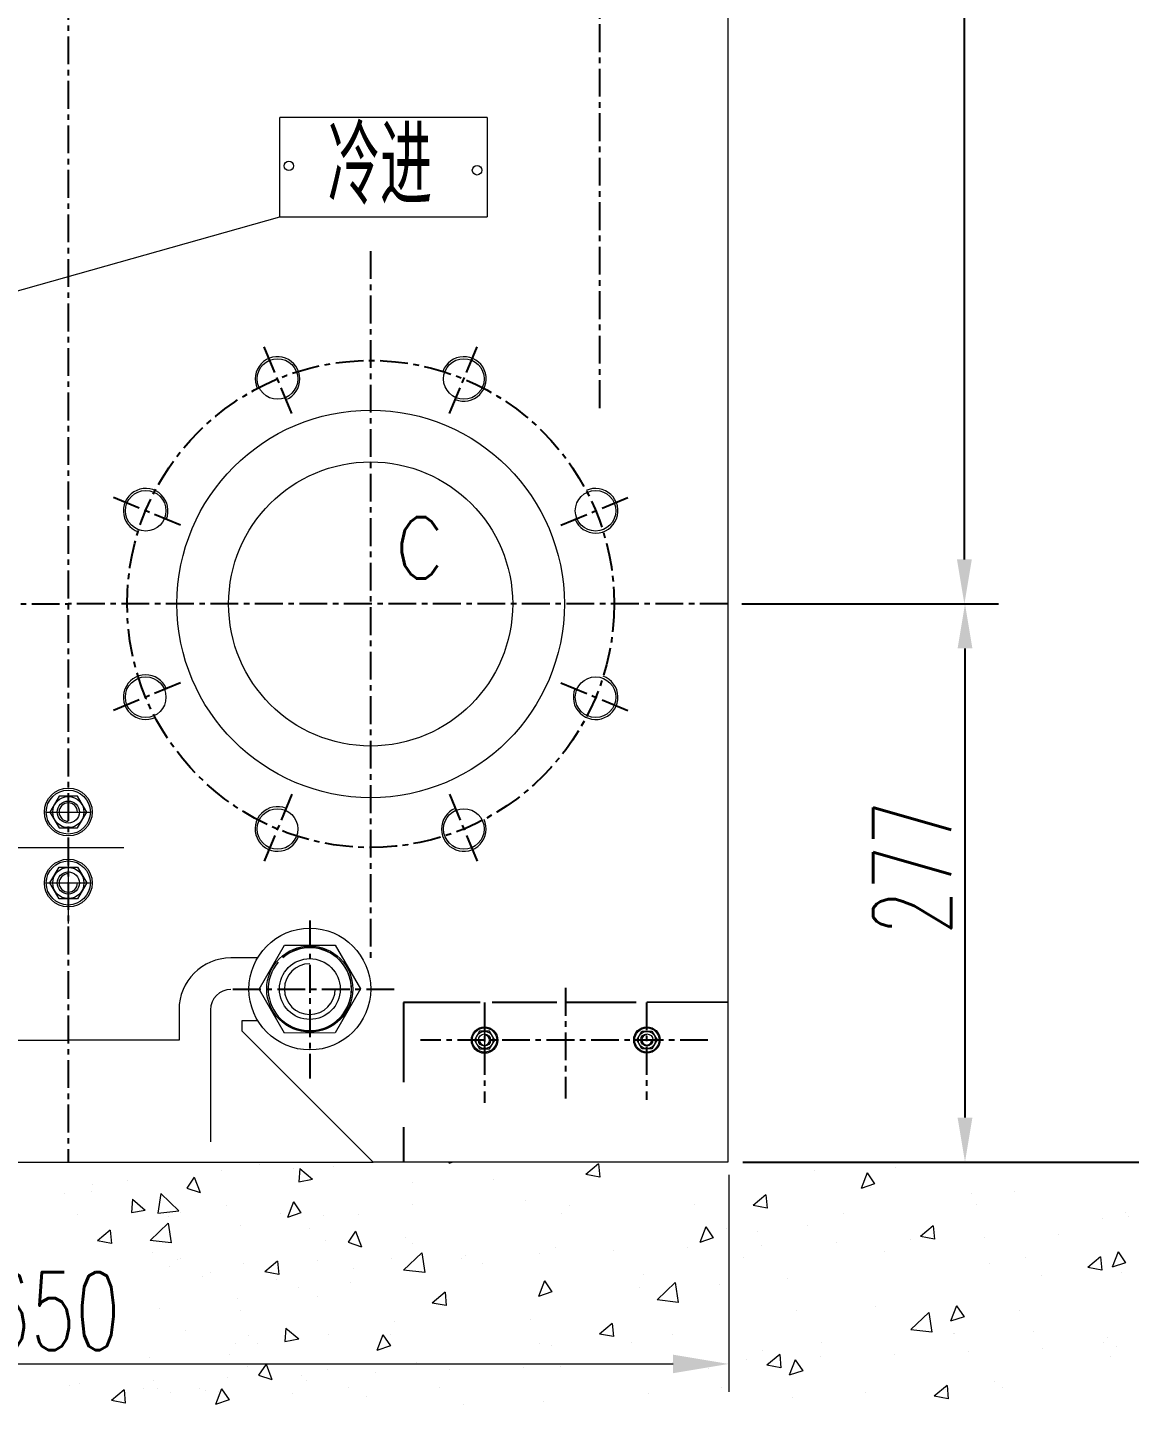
# Model space of a CAD drawing. Header units: millimetres. Extents: x 3165 to 3759, y 1184 to 1604.
# Drawn here: x 3429.7 to 3479.2, y 1393.9 to 1455.8 of the extents above; entities that cross this region are included whole.
import ezdxf

# ---------------------------------------------------------------- set-up
doc = ezdxf.new("R2010")
doc.units = ezdxf.units.MM
for name, pattern in [('CENTER', [2, 1.25, -0.25, 0.25, -0.25]), ('CENTERX2', [4, 2.5, -0.5, 0.5, -0.5]), ('HIDDEN', [0.375, 0.25, -0.125])]:
    doc.linetypes.add(name, pattern=pattern)
doc.layers.get('DEFPOINTS').update_dxf_attribs({"lineweight": 18})
doc.layers.add('1', color=1, linetype='Continuous', lineweight=18, true_color=0xff0000)
doc.layers.add('2', color=2, linetype='Continuous', lineweight=18, true_color=0xffff00)
doc.layers.add('LAYER2', color=2, linetype='Continuous', lineweight=25)
doc.layers.add('LAYER3', color=3, linetype='Continuous')
doc.styles.add('HZ', font='txt.shx', dxfattribs={"width": 0.67, "bigfont": 'hztxt.shx'})
doc.styles.add('ZH', font='txt.shx', dxfattribs={"width": 0.75, "bigfont": 'hztxt.shx'})
doc.dimstyles.new('STANDARD$0', dxfattribs={"dimtxt": 3.5, "dimasz": 2.5, "dimexe": 1.25, "dimexo": 0.625, "dimtad": 1, "dimdec": 4, "dimdsep": 46, "dimtxsty": 'HZ', "dimcen": 2.5, "dimdle": 5, "dimadec": 0, "dimazin": 0, "dimtfac": 1, "dimtmove": 0, "dimatfit": 3, "dimfxl": 0, "dimtolj": 1, "dimlwd": -1, "dimlwe": -1, "dimarcsym": 0})

# ---------------------------------------------------------------- blocks, each defined once
blk = doc.blocks.new('*D51')
at = {"layer": 'DEFPOINTS', "color": 0, "transparency": 16777216}
for p in [(3461.122, 1429.944), (3461.165, 1404.864), (3471.782, 1404.864)]:
    blk.add_point(p, dxfattribs=at)
at = {"layer": 'LAYER2', "color": 0, "transparency": 16777216}
for p, q in [((3461.747, 1429.944), (3473.282, 1429.944)), ((3471.782, 1427.944), (3471.782, 1406.864)), ((3461.79, 1404.864), (3473.282, 1404.864))]:
    blk.add_line(p, q, dxfattribs=at)
for points in [[(3471.448, 1427.944), (3472.115, 1427.944), (3471.782, 1429.944)], [(3471.448, 1406.864), (3472.115, 1406.864), (3471.782, 1404.864)]]:
    blk.add_solid(points, dxfattribs=at)
at = {"layer": 'LAYER2', "color": 0, "transparency": 16777216, "insert": (3469.407, 1418.082), "char_height": 3.5, "attachment_point": 5, "rotation": 90, "style": 'HZ'}
blk.add_mtext('\\A1;277', dxfattribs=at)
blk = doc.blocks.new('*D46')
at = {"layer": '2', "color": 0, "transparency": 16777216}
for p, q in [((3401.842, 1404.298), (3401.842, 1394.543)), ((3461.165, 1404.298), (3461.165, 1394.543)), ((3404.342, 1395.793), (3458.665, 1395.793))]:
    blk.add_line(p, q, dxfattribs=at)
for points in [[(3404.342, 1396.21), (3404.342, 1395.377), (3401.842, 1395.793)], [(3458.665, 1396.21), (3458.665, 1395.377), (3461.165, 1395.793)]]:
    blk.add_solid(points, dxfattribs=at)
at = {"layer": 'DEFPOINTS', "color": 0, "transparency": 16777216}
for p in [(3401.842, 1404.923), (3461.165, 1404.923), (3461.165, 1395.793)]:
    blk.add_point(p, dxfattribs=at)
at = {"layer": '2', "color": 0, "transparency": 16777216, "insert": (3430.795, 1398.168), "char_height": 3.5, "attachment_point": 5, "style": 'HZ'}
blk.add_mtext('\\A1;650', dxfattribs=at)
blk = doc.blocks.new('*D47')
at = {"layer": '2', "color": 0, "transparency": 16777216}
for p, q in [((3401.842, 1404.298), (3401.842, 1394.543)), ((3461.165, 1404.298), (3461.165, 1394.543)), ((3404.342, 1395.793), (3458.665, 1395.793))]:
    blk.add_line(p, q, dxfattribs=at)
for points in [[(3404.342, 1396.21), (3404.342, 1395.377), (3401.842, 1395.793)], [(3458.665, 1396.21), (3458.665, 1395.377), (3461.165, 1395.793)]]:
    blk.add_solid(points, dxfattribs=at)
at = {"layer": 'DEFPOINTS', "color": 0, "transparency": 16777216}
for p in [(3401.842, 1404.923), (3461.165, 1404.923), (3461.165, 1395.793)]:
    blk.add_point(p, dxfattribs=at)
at = {"layer": '2', "color": 0, "transparency": 16777216, "insert": (3430.795, 1398.168), "char_height": 3.5, "attachment_point": 5, "style": 'HZ'}
blk.add_mtext('\\A1;650', dxfattribs=at)
blk = doc.blocks.new('*D48')
at = {"layer": 'DEFPOINTS', "color": 0, "transparency": 16777216}
for p in [(3436.862, 1576.776), (3461.203, 1404.864), (3482.958, 1404.864)]:
    blk.add_point(p, dxfattribs=at)
at = {"layer": 'LAYER2', "color": 0, "transparency": 16777216}
for p, q in [((3437.487, 1576.776), (3484.458, 1576.776)), ((3482.958, 1574.776), (3482.958, 1406.864)), ((3461.828, 1404.864), (3484.458, 1404.864))]:
    blk.add_line(p, q, dxfattribs=at)
for points in [[(3482.624, 1574.776), (3483.291, 1574.776), (3482.958, 1576.776)], [(3482.624, 1406.864), (3483.291, 1406.864), (3482.958, 1404.864)]]:
    blk.add_solid(points, dxfattribs=at)
at = {"layer": 'LAYER2', "color": 0, "transparency": 16777216, "insert": (3480.583, 1494.7), "char_height": 3.5, "attachment_point": 5, "rotation": 90, "style": 'HZ'}
blk.add_mtext('\\A1;1546', dxfattribs=at)
blk = doc.blocks.new('*D49')
at = {"layer": 'DEFPOINTS', "color": 0, "transparency": 16777216}
for p in [(3461.122, 1548.048), (3471.755, 1548.048), (3461.16, 1429.944)]:
    blk.add_point(p, dxfattribs=at)
at = {"layer": 'LAYER2', "color": 0, "transparency": 16777216}
for p, q in [((3461.747, 1548.048), (3473.255, 1548.048)), ((3471.755, 1431.944), (3471.755, 1546.048)), ((3461.785, 1429.944), (3473.255, 1429.944))]:
    blk.add_line(p, q, dxfattribs=at)
for points in [[(3471.422, 1546.048), (3472.088, 1546.048), (3471.755, 1548.048)], [(3471.422, 1431.944), (3472.088, 1431.944), (3471.755, 1429.944)]]:
    blk.add_solid(points, dxfattribs=at)
at = {"layer": 'LAYER2', "color": 0, "transparency": 16777216, "insert": (3469.38, 1492.907), "char_height": 3.5, "attachment_point": 5, "rotation": 90, "style": 'HZ'}
blk.add_mtext('\\A1;944', dxfattribs=at)
blk = doc.blocks.new('*D50')
at = {"layer": 'DEFPOINTS', "color": 0, "transparency": 16777216}
for p in [(3461.165, 1404.864), (3480.84, 1384.817), (3507.28, 1384.817)]:
    blk.add_point(p, dxfattribs=at)
at = {"layer": 'LAYER2', "color": 0, "transparency": 16777216}
for p, q in [((3461.79, 1404.864), (3508.78, 1404.864)), ((3507.28, 1402.864), (3507.28, 1386.817)), ((3481.465, 1384.817), (3508.78, 1384.817))]:
    blk.add_line(p, q, dxfattribs=at)
for points in [[(3506.946, 1402.864), (3507.613, 1402.864), (3507.28, 1404.864)], [(3506.946, 1386.817), (3507.613, 1386.817), (3507.28, 1384.817)]]:
    blk.add_solid(points, dxfattribs=at)
at = {"layer": 'LAYER2', "color": 0, "transparency": 16777216, "insert": (3504.905, 1392.498), "char_height": 3.5, "attachment_point": 5, "rotation": 90, "style": 'HZ'}
blk.add_mtext('\\A1;600', dxfattribs=at)

msp = doc.modelspace()

# ---------------------------------------------------------------- linework, layer by layer
at = {"color": 3, "linetype": 'CENTER'}
for p, q in [((3455.354, 1539.995), (3455.354, 1438.657)), ((3431.482, 1529.445), (3431.482, 1404.864)), ((3445.07, 1445.798), (3445.07, 1413.984)), ((3441.528, 1438.497), (3440.202, 1441.697)), ((3448.613, 1438.497), (3449.939, 1441.697)), ((3436.517, 1433.486), (3433.317, 1434.812)), ((3453.624, 1433.486), (3456.824, 1434.812)), ((3401.842, 1429.944), (3431.482, 1429.944)), ((3461.122, 1429.944), (3431.482, 1429.944)), ((3436.517, 1426.401), (3433.317, 1425.075)), ((3453.624, 1426.401), (3456.824, 1425.075)), ((3441.528, 1421.39), (3440.202, 1418.19)), ((3448.613, 1421.39), (3449.939, 1418.19)), ((3442.34, 1415.725), (3442.34, 1408.616)), ((3442.34, 1415.725), (3442.34, 1408.616)), ((3446.129, 1412.621), (3438.783, 1412.621)), ((3453.826, 1412.689), (3453.826, 1407.721)), ((3450.188, 1412.037), (3450.191, 1407.528)), ((3457.474, 1412.041), (3457.474, 1407.657)), ((3460.226, 1410.336), (3447.309, 1410.336))]:
    msp.add_line(p, q, dxfattribs=at)
msp.add_circle((3445.07, 1429.944), 10.944, dxfattribs=at)
at = {"layer": '1'}
for p, q in [((3461.122, 1461.404), (3461.122, 1404.864)), ((3439.985, 1414.035), (3438.783, 1414.035)), ((3436.458, 1411.709), (3436.458, 1410.341)), ((3440.006, 1411.208), (3439.285, 1411.208)), ((3439.285, 1411.208), (3439.285, 1410.759)), ((3445.181, 1404.864), (3439.285, 1410.759)), ((3426.517, 1410.341), (3431.487, 1410.341)), ((3436.458, 1410.341), (3431.487, 1410.341)), ((3379.36, 1404.864), (3445.181, 1404.864)), ((3438.367, 1404.49), (3438.367, 1404.49)), ((3438.367, 1404.49), (3438.367, 1404.49)), ((3440.085, 1404.775), (3440.085, 1404.775)), ((3440.085, 1404.775), (3440.085, 1404.775)), ((3441.624, 1404.556), (3441.624, 1404.556)), ((3441.89, 1404.579), (3441.837, 1403.981)), ((3441.89, 1404.579), (3441.837, 1403.981)), ((3441.89, 1404.579), (3442.464, 1404.097)), ((3441.89, 1404.579), (3442.464, 1404.097)), ((3443.414, 1404.653), (3443.414, 1404.653)), ((3443.414, 1404.653), (3443.414, 1404.653)), ((3461.122, 1404.864), (3445.181, 1404.864)), ((3461.122, 1404.864), (3445.181, 1404.864)), ((3448.605, 1404.847), (3448.588, 1404.803)), ((3448.718, 1404.846), (3448.588, 1404.803)), ((3455.311, 1404.791), (3454.736, 1404.309)), ((3455.363, 1404.193), (3454.736, 1404.309)), ((3455.311, 1404.791), (3455.363, 1404.193)), ((3465.03, 1404.499), (3465.03, 1404.499)), ((3467.386, 1404.383), (3467.117, 1403.683)), ((3467.386, 1404.383), (3467.721, 1403.886)), ((3468.645, 1404.623), (3468.645, 1404.623)), ((3432.548, 1403.858), (3432.548, 1403.858)), ((3434.123, 1404.021), (3434.123, 1404.021)), ((3434.123, 1404.021), (3434.123, 1404.021)), ((3437.142, 1404.19), (3436.807, 1403.692)), ((3437.142, 1404.19), (3436.807, 1403.692)), ((3436.807, 1403.692), (3437.411, 1403.49)), ((3436.807, 1403.692), (3437.411, 1403.49)), ((3437.142, 1404.19), (3437.411, 1403.49)), ((3437.142, 1404.19), (3437.411, 1403.49)), ((3441.837, 1403.981), (3442.464, 1404.096)), ((3441.837, 1403.981), (3442.464, 1404.096)), ((3446.968, 1403.968), (3446.968, 1403.968)), ((3450.583, 1404.092), (3450.583, 1404.092)), ((3467.721, 1403.886), (3467.116, 1403.683)), ((3467.544, 1403.719), (3467.544, 1403.719)), ((3431.31, 1403.436), (3431.31, 1403.436)), ((3431.31, 1403.436), (3431.31, 1403.436)), ((3432.522, 1403.561), (3432.522, 1403.561)), ((3434.368, 1403.191), (3434.315, 1402.593)), ((3434.368, 1403.191), (3434.315, 1402.593)), ((3434.368, 1403.191), (3434.942, 1402.709)), ((3434.368, 1403.191), (3434.942, 1402.709)), ((3435.644, 1403.452), (3435.506, 1402.562)), ((3435.644, 1403.452), (3435.506, 1402.562)), ((3435.644, 1403.452), (3436.456, 1402.673)), ((3435.644, 1403.452), (3436.456, 1402.673)), ((3441.604, 1403.077), (3441.335, 1402.377)), ((3441.604, 1403.077), (3441.939, 1402.579)), ((3452.042, 1403.145), (3452.042, 1403.145)), ((3462.832, 1403.396), (3462.257, 1402.915)), ((3462.832, 1403.396), (3462.884, 1402.798)), ((3472.089, 1403.463), (3472.089, 1403.463)), ((3473.997, 1403.552), (3473.997, 1403.552)), ((3431.874, 1402.516), (3431.874, 1402.516)), ((3431.874, 1402.516), (3431.874, 1402.516)), ((3434.31, 1402.925), (3434.31, 1402.925)), ((3434.315, 1402.593), (3434.942, 1402.709)), ((3434.315, 1402.593), (3434.942, 1402.709)), ((3435.506, 1402.562), (3436.456, 1402.673)), ((3435.506, 1402.562), (3436.456, 1402.673)), ((3436.513, 1402.614), (3436.513, 1402.614)), ((3438.57, 1402.9), (3438.57, 1402.9)), ((3438.57, 1402.9), (3438.57, 1402.9)), ((3441.006, 1402.536), (3441.006, 1402.536)), ((3441.939, 1402.579), (3441.335, 1402.377)), ((3442.966, 1402.447), (3442.966, 1402.447)), ((3444.537, 1402.487), (3444.537, 1402.487)), ((3444.537, 1402.487), (3444.537, 1402.487)), ((3446.973, 1402.943), (3446.973, 1402.943)), ((3453.669, 1402.554), (3453.669, 1402.554)), ((3454.028, 1402.932), (3454.028, 1402.932)), ((3459.636, 1402.961), (3459.636, 1402.961)), ((3462.884, 1402.798), (3462.257, 1402.914)), ((3466.332, 1402.572), (3466.332, 1402.572)), ((3472.299, 1402.979), (3472.299, 1402.979)), ((3478.995, 1402.59), (3478.995, 1402.59)), ((3435.969, 1402.12), (3435.156, 1401.342)), ((3435.966, 1402.402), (3435.966, 1402.402)), ((3435.969, 1402.12), (3436.106, 1401.231)), ((3439.206, 1402.031), (3439.206, 1402.031)), ((3439.206, 1402.031), (3439.206, 1402.031)), ((3442.311, 1401.86), (3442.311, 1401.86)), ((3442.311, 1401.86), (3442.311, 1401.86)), ((3460.132, 1401.957), (3459.863, 1401.257)), ((3460.132, 1401.957), (3460.467, 1401.459)), ((3461.083, 1401.872), (3461.083, 1401.872)), ((3464.698, 1401.996), (3464.698, 1401.996)), ((3470.353, 1402.002), (3469.778, 1401.52)), ((3470.353, 1402.002), (3470.404, 1401.404)), ((3477.961, 1402.309), (3477.961, 1402.309)), ((3479.145, 1402.403), (3479.145, 1402.403)), ((3433.37, 1401.801), (3432.795, 1401.319)), ((3433.422, 1401.203), (3432.795, 1401.319)), ((3433.37, 1401.801), (3433.422, 1401.203)), ((3436.106, 1401.231), (3435.156, 1401.342)), ((3443.022, 1401.341), (3443.022, 1401.341)), ((3444.394, 1401.757), (3444.058, 1401.259)), ((3444.394, 1401.757), (3444.058, 1401.259)), ((3444.058, 1401.259), (3444.663, 1401.056)), ((3444.058, 1401.259), (3444.663, 1401.056)), ((3444.394, 1401.757), (3444.663, 1401.057)), ((3444.394, 1401.757), (3444.663, 1401.057)), ((3446.637, 1401.465), (3446.637, 1401.465)), ((3446.93, 1401.203), (3446.93, 1401.203)), ((3460.467, 1401.459), (3459.863, 1401.257)), ((3462.459, 1401.735), (3462.459, 1401.735)), ((3465.986, 1401.25), (3465.986, 1401.25)), ((3469.315, 1401.369), (3469.315, 1401.369)), ((3470.404, 1401.404), (3469.777, 1401.52)), ((3472.644, 1401.488), (3472.644, 1401.488)), ((3475.973, 1401.606), (3475.973, 1401.606)), ((3435.255, 1400.806), (3435.255, 1400.806)), ((3435.255, 1400.806), (3435.255, 1400.806)), ((3447.364, 1400.784), (3446.551, 1400.006)), ((3447.364, 1400.784), (3447.501, 1399.895)), ((3449.341, 1400.658), (3449.341, 1400.658)), ((3452.67, 1400.776), (3452.67, 1400.776)), ((3453.383, 1401.036), (3453.383, 1401.036)), ((3455.999, 1400.895), (3455.999, 1400.895)), ((3459.328, 1401.013), (3459.328, 1401.013)), ((3462.657, 1401.132), (3462.657, 1401.132)), ((3468.142, 1400.836), (3468.142, 1400.836)), ((3474.492, 1400.581), (3474.492, 1400.581)), ((3477.873, 1400.607), (3477.298, 1400.126)), ((3477.873, 1400.607), (3477.925, 1400.01)), ((3478.66, 1400.837), (3478.391, 1400.137)), ((3478.66, 1400.837), (3478.995, 1400.339)), ((3436.024, 1400.183), (3436.024, 1400.183)), ((3436.374, 1400.504), (3436.374, 1400.504)), ((3436.374, 1400.504), (3436.374, 1400.504)), ((3436.503, 1400.527), (3436.503, 1400.527)), ((3439.353, 1400.302), (3439.353, 1400.302)), ((3440.891, 1400.406), (3440.316, 1399.925)), ((3440.891, 1400.406), (3440.943, 1399.808)), ((3442.682, 1400.421), (3442.682, 1400.421)), ((3444.316, 1400.084), (3444.316, 1400.084)), ((3444.316, 1400.084), (3444.316, 1400.084)), ((3446.012, 1400.539), (3446.012, 1400.539)), ((3447.501, 1399.895), (3446.551, 1400.006)), ((3449.166, 1400.545), (3449.166, 1400.545)), ((3450.081, 1400.305), (3450.081, 1400.305)), ((3461.829, 1400.563), (3461.829, 1400.563)), ((3472.876, 1400.324), (3472.876, 1400.324)), ((3477.925, 1400.01), (3477.298, 1400.126)), ((3478.995, 1400.339), (3478.391, 1400.137)), ((3437.506, 1399.703), (3437.506, 1399.703)), ((3437.506, 1399.703), (3437.506, 1399.703)), ((3437.863, 1399.923), (3437.863, 1399.923)), ((3437.863, 1399.923), (3437.863, 1399.923)), ((3440.943, 1399.808), (3440.316, 1399.925)), ((3440.835, 1399.581), (3440.835, 1399.581)), ((3440.835, 1399.581), (3440.835, 1399.581)), ((3444.164, 1399.459), (3444.164, 1399.459)), ((3444.164, 1399.459), (3444.164, 1399.459)), ((3452.879, 1399.53), (3452.609, 1398.83)), ((3452.879, 1399.53), (3453.214, 1399.033)), ((3457.347, 1399.792), (3457.347, 1399.792)), ((3458.759, 1399.448), (3457.946, 1398.67)), ((3458.759, 1399.448), (3458.896, 1398.559)), ((3460.751, 1399.369), (3460.751, 1399.369)), ((3463.8, 1399.625), (3463.8, 1399.625)), ((3475.198, 1399.775), (3475.198, 1399.775)), ((3478.813, 1399.899), (3478.813, 1399.899)), ((3439.075, 1398.714), (3439.075, 1398.714)), ((3441.845, 1399.218), (3441.845, 1399.218)), ((3442.69, 1398.838), (3442.69, 1398.838)), ((3448.412, 1399.012), (3447.837, 1398.53)), ((3448.412, 1399.012), (3448.463, 1398.414)), ((3453.213, 1399.032), (3452.609, 1398.83)), ((3457.137, 1399.245), (3457.137, 1399.245)), ((3435.584, 1398.302), (3435.584, 1398.302)), ((3435.584, 1398.302), (3435.584, 1398.302)), ((3439.199, 1398.175), (3439.199, 1398.175)), ((3439.199, 1398.175), (3439.199, 1398.175)), ((3448.463, 1398.414), (3447.836, 1398.53)), ((3458.896, 1398.558), (3457.946, 1398.67)), ((3464.196, 1398.209), (3464.196, 1398.209)), ((3467.765, 1398.381), (3467.765, 1398.381)), ((3470.154, 1398.112), (3469.342, 1397.334)), ((3470.154, 1398.112), (3470.291, 1397.222)), ((3471.407, 1398.411), (3471.137, 1397.711)), ((3471.407, 1398.411), (3471.742, 1397.913)), ((3474.218, 1398.214), (3474.218, 1398.214)), ((3446.134, 1397.678), (3446.134, 1397.678)), ((3452.262, 1397.807), (3452.262, 1397.807)), ((3455.932, 1397.617), (3455.357, 1397.136)), ((3455.932, 1397.617), (3455.984, 1397.02)), ((3471.742, 1397.913), (3471.137, 1397.711)), ((3436.733, 1397.275), (3436.733, 1397.275)), ((3439.571, 1397.068), (3439.571, 1397.068)), ((3439.571, 1397.068), (3439.571, 1397.068)), ((3441.262, 1397.406), (3441.21, 1396.808)), ((3441.262, 1397.406), (3441.21, 1396.808)), ((3441.21, 1396.808), (3441.837, 1396.924)), ((3441.21, 1396.808), (3441.837, 1396.924)), ((3441.262, 1397.406), (3441.837, 1396.924)), ((3441.262, 1397.406), (3441.837, 1396.924)), ((3443.186, 1397.108), (3443.186, 1397.108)), ((3445.625, 1397.104), (3445.355, 1396.404)), ((3445.625, 1397.104), (3445.96, 1396.606)), ((3445.966, 1397.112), (3445.966, 1397.112)), ((3455.984, 1397.02), (3455.357, 1397.136)), ((3458.629, 1397.13), (3458.629, 1397.13)), ((3470.291, 1397.222), (3469.341, 1397.333)), ((3471.252, 1397.148), (3471.252, 1397.148)), ((3471.292, 1397.148), (3471.292, 1397.148)), ((3474.866, 1397.272), (3474.866, 1397.272)), ((3478.182, 1396.97), (3478.182, 1396.97)), ((3438.98, 1396.693), (3438.98, 1396.693)), ((3438.98, 1396.693), (3438.98, 1396.693)), ((3439.999, 1396.705), (3439.999, 1396.705)), ((3445.96, 1396.606), (3445.355, 1396.404)), ((3452.662, 1396.723), (3452.662, 1396.723)), ((3453.19, 1396.618), (3453.19, 1396.618)), ((3456.805, 1396.742), (3456.805, 1396.742)), ((3462.68, 1396.396), (3462.68, 1396.396)), ((3465.325, 1396.741), (3465.325, 1396.741)), ((3468.606, 1396.235), (3468.606, 1396.235)), ((3471.935, 1396.354), (3471.935, 1396.354)), ((3475.264, 1396.472), (3475.264, 1396.472)), ((3477.988, 1396.759), (3477.988, 1396.759)), ((3478.593, 1396.591), (3478.593, 1396.591)), ((3435.129, 1396.087), (3435.129, 1396.087)), ((3438.744, 1396.211), (3438.744, 1396.211)), ((3439.528, 1395.672), (3439.528, 1395.672)), ((3439.528, 1395.672), (3439.528, 1395.672)), ((3440.368, 1395.788), (3440.032, 1395.29)), ((3440.368, 1395.788), (3440.032, 1395.29)), ((3440.368, 1395.788), (3440.636, 1395.088)), ((3440.368, 1395.788), (3440.636, 1395.088)), ((3447.151, 1395.864), (3447.151, 1395.864)), ((3451.961, 1395.643), (3451.961, 1395.643)), ((3453.604, 1395.697), (3453.604, 1395.697)), ((3455.29, 1395.761), (3455.29, 1395.761)), ((3458.619, 1395.88), (3458.619, 1395.88)), ((3461.948, 1395.998), (3461.948, 1395.998)), ((3463.453, 1396.223), (3462.878, 1395.741)), ((3463.505, 1395.625), (3462.878, 1395.741)), ((3463.453, 1396.223), (3463.505, 1395.625)), ((3464.153, 1395.984), (3463.884, 1395.284)), ((3464.153, 1395.984), (3464.488, 1395.486)), ((3465.277, 1396.117), (3465.277, 1396.117)), ((3478.311, 1396.113), (3478.311, 1396.113)), ((3435.316, 1395.05), (3435.316, 1395.05)), ((3438.645, 1395.168), (3438.645, 1395.168)), ((3440.032, 1395.29), (3440.636, 1395.087)), ((3440.032, 1395.29), (3440.636, 1395.087)), ((3441.974, 1395.287), (3441.974, 1395.287)), ((3442.188, 1395.051), (3442.188, 1395.051)), ((3443.143, 1395.544), (3443.143, 1395.544)), ((3443.143, 1395.544), (3443.143, 1395.544)), ((3445.303, 1395.405), (3445.303, 1395.405)), ((3448.632, 1395.524), (3448.632, 1395.524)), ((3460.249, 1395.582), (3460.249, 1395.582)), ((3464.488, 1395.486), (3463.883, 1395.284)), ((3431.552, 1394.811), (3431.552, 1394.811)), ((3431.552, 1394.811), (3431.552, 1394.811)), ((3431.987, 1394.931), (3431.987, 1394.931)), ((3433.991, 1394.627), (3433.416, 1394.146)), ((3433.991, 1394.627), (3434.043, 1394.03)), ((3434.881, 1394.69), (3434.881, 1394.69)), ((3434.881, 1394.69), (3434.881, 1394.69)), ((3435.497, 1394.696), (3435.497, 1394.696)), ((3436.083, 1394.515), (3436.083, 1394.515)), ((3436.083, 1394.515), (3436.083, 1394.515)), ((3437.375, 1394.672), (3437.375, 1394.672)), ((3437.375, 1394.672), (3437.375, 1394.672)), ((3437.637, 1394.585), (3437.637, 1394.585)), ((3437.637, 1394.585), (3437.637, 1394.585)), ((3438.371, 1394.677), (3438.102, 1393.977)), ((3438.21, 1394.568), (3438.21, 1394.568)), ((3438.21, 1394.568), (3438.21, 1394.568)), ((3438.371, 1394.677), (3438.706, 1394.18)), ((3441.539, 1394.447), (3441.539, 1394.447)), ((3441.539, 1394.447), (3441.539, 1394.447)), ((3444.09, 1394.746), (3444.09, 1394.746)), ((3444.09, 1394.746), (3444.09, 1394.746)), ((3448.16, 1394.714), (3448.16, 1394.714)), ((3457.568, 1394.453), (3457.568, 1394.453)), ((3460.823, 1394.732), (3460.823, 1394.732)), ((3467.305, 1394.521), (3467.305, 1394.521)), ((3470.974, 1394.829), (3470.399, 1394.347)), ((3470.92, 1394.645), (3470.92, 1394.645)), ((3470.974, 1394.829), (3471.025, 1394.231)), ((3473.097, 1394.985), (3473.097, 1394.985)), ((3473.486, 1394.75), (3473.486, 1394.75)), ((3434.043, 1394.03), (3433.416, 1394.146)), ((3438.706, 1394.179), (3438.102, 1393.977)), ((3444.868, 1394.325), (3444.868, 1394.325)), ((3444.868, 1394.325), (3444.868, 1394.325)), ((3449.244, 1393.991), (3449.244, 1393.991)), ((3452.858, 1394.115), (3452.858, 1394.115)), ((3464.021, 1394.286), (3464.021, 1394.286)), ((3471.025, 1394.231), (3470.398, 1394.347))]:
    msp.add_line(p, q, dxfattribs=at)
at = {"layer": '1', "ltscale": 0.25}
for p, q in [((3440.987, 1447.344), (3440.987, 1451.81)), ((3450.301, 1451.81), (3440.987, 1451.81)), ((3450.301, 1451.81), (3450.301, 1447.344)), ((3440.987, 1447.344), (3450.301, 1447.344))]:
    msp.add_line(p, q, dxfattribs=at)
at = {"layer": '1'}
for points in [[(3431.895, 1419.878), (3432.308, 1420.593), (3431.895, 1421.309), (3431.069, 1421.309), (3430.656, 1420.593), (3431.069, 1419.878)], [(3431.895, 1418.121), (3432.308, 1417.406), (3431.895, 1416.69), (3431.069, 1416.69), (3430.656, 1417.406), (3431.069, 1418.121)], [(3443.473, 1414.614), (3444.616, 1412.642), (3443.479, 1410.667), (3441.2, 1410.663), (3440.057, 1412.635), (3441.194, 1414.611)], [(3449.961, 1410.742), (3449.733, 1410.347), (3449.961, 1409.953), (3450.417, 1409.953), (3450.645, 1410.348), (3450.417, 1410.742)], [(3457.713, 1410.747), (3457.941, 1410.352), (3457.713, 1409.957), (3457.257, 1409.957), (3457.029, 1410.352), (3457.257, 1410.746)]]:
    msp.add_lwpolyline(points, close=True, dxfattribs=at)
at = {"layer": '1', "ltscale": 0.25}
for centre in [(3441.396, 1449.629), (3449.852, 1449.433)]:
    msp.add_circle(centre, 0.213, dxfattribs=at)
at = {"layer": '1'}
for centre, radius in [((3440.882, 1440.054), 0.912), ((3449.259, 1440.054), 0.912), ((3445.07, 1429.944), 8.706), ((3445.07, 1429.944), 6.384), ((3434.96, 1434.132), 0.912), ((3455.181, 1434.132), 0.912), ((3434.96, 1425.755), 0.912), ((3455.181, 1425.755), 0.912), ((3431.482, 1420.596), 1.074), ((3431.482, 1420.593), 0.991), ((3431.482, 1420.593), 0.701), ((3431.482, 1420.593), 0.496), ((3440.882, 1419.833), 0.912), ((3449.259, 1419.833), 0.912), ((3431.482, 1417.404), 1.074), ((3431.482, 1417.406), 0.991), ((3431.482, 1417.406), 0.701), ((3431.482, 1417.406), 0.496), ((3442.336, 1412.639), 2.735), ((3442.336, 1412.639), 1.935), ((3442.336, 1412.639), 1.367), ((3450.189, 1410.346), 0.593), ((3450.189, 1410.348), 0.547), ((3450.189, 1410.348), 0.387), ((3450.189, 1410.348), 0.273), ((3457.485, 1410.351), 0.593), ((3457.485, 1410.352), 0.547), ((3457.485, 1410.352), 0.387), ((3457.485, 1410.352), 0.273)]:
    msp.add_circle(centre, radius, dxfattribs=at)
for centre, radius, start, end in [((3442.336, 1412.639), 1.87, 229.21385, 130.97112), ((3442.34, 1412.621), 1.87, 229.12136, 130.87864), ((3438.783, 1411.709), 2.326, 90, 180), ((3442.336, 1412.633), 1.87, 139.21385, 40.97112)]:
    msp.add_arc(centre, radius, start, end, dxfattribs=at)
at = {"layer": '2'}
for p, q in [((3383.626, 1431.153), (3440.987, 1447.344)), ((3429.006, 1419), (3433.974, 1419)), ((3431.482, 1418.813), (3431.482, 1415.591)), ((3431.482, 1418.813), (3431.482, 1415.591)), ((3437.871, 1411.709), (3437.871, 1405.781)), ((3450.189, 1410.968), (3450.19, 1409.547)), ((3450.189, 1410.968), (3450.19, 1409.547))]:
    msp.add_line(p, q, dxfattribs=at)
at = {"layer": '2', "color": 2, "linetype": 'CENTERX2', "ltscale": 3}
for p, q in [((3430.49, 1420.593), (3432.473, 1420.593)), ((3430.49, 1417.406), (3432.473, 1417.406))]:
    msp.add_line(p, q, dxfattribs=at)
at = {"layer": '2'}
for centre, radius, start, end in [((3440.882, 1440.054), 1.003, 292.5, 205.12698), ((3449.259, 1440.054), 1.003, 247.5, 160.12698), ((3434.96, 1434.132), 1.003, 337.5, 250.12698), ((3455.181, 1434.132), 1.003, 202.5, 115.12698), ((3434.96, 1425.755), 1.003, 22.5, 295.12698), ((3455.181, 1425.755), 1.003, 157.5, 70.12698), ((3431.482, 1420.593), 0.413, 0, 270), ((3440.882, 1419.833), 1.003, 67.5, 340.12698), ((3449.259, 1419.833), 1.003, 112.5, 25.12698), ((3431.482, 1417.406), 0.413, 90, 0), ((3442.336, 1412.639), 1.14, 90.09249, 0.09249), ((3438.783, 1411.709), 0.912, 90, 180), ((3450.189, 1410.348), 0.228, 180.03332, 90.03332), ((3457.485, 1410.352), 0.228, 90.03332, 0.03332)]:
    msp.add_arc(centre, radius, start, end, dxfattribs=at)
msp.add_open_spline([(3219.688, 1402.293), (3227.496, 1384.993), (3236.15, 1376.372), (3263.432, 1368.938), (3323.194, 1366.019), (3377.372, 1375.492), (3432.909, 1380.267), (3483.147, 1370.164), (3504.852, 1393.439), (3508.712, 1404.869)], degree=3, knots=[2.10121, 2.10121, 2.10121, 2.10121, 38.638665, 85.311573, 139.19871, 206.241661, 252.064735, 308.883122, 343.056278, 343.056278, 343.056278, 343.056278], dxfattribs=at)
at = {"layer": 'LAYER3', "color": 5, "linetype": 'HIDDEN', "ltscale": 200}
for p, q in [((3449.99, 1412.037), (3446.54, 1412.035)), ((3446.54, 1412.035), (3446.542, 1408.453)), ((3453.44, 1412.039), (3450.526, 1412.037)), ((3457, 1412.041), (3453.836, 1412.039)), ((3461.132, 1412.043), (3457.484, 1412.041)), ((3446.543, 1406.426), (3446.544, 1404.872))]:
    msp.add_line(p, q, dxfattribs=at)

# ---------------------------------------------------------------- texts
at = {"layer": '2', "linetype": 'Continuous', "style": 'ZH', "width": 0.75}
msp.add_text('c', height=4.147, dxfattribs=at).set_placement((3446.072, 1431.083))
at = {"layer": '2', "insert": (3443.142, 1447.882), "char_height": 3.5, "width": 7.09363, "attachment_point": 7, "style": 'HZ'}
msp.add_mtext('\\T1;冷进', dxfattribs=at)

# ---------------------------------------------------------------- dimensions: what is measured, and where the dimension line sits
at = {"layer": '2'}
for picture in ['*D46', '*D47']:
    dim = msp.add_linear_dim(base=(3461.165, 1395.793), p1=(3401.842, 1404.923), p2=(3461.165, 1404.923), text='650', dimstyle='STANDARD$0', override={"dimscale": 1, "dimdec": 2, "dimatfit": 0}, dxfattribs=at)
    dim.commit()
    dim.dimension.update_dxf_attribs({"geometry": picture, "text_midpoint": (3430.795, 1395.793), "dimtype": 160})
at = {"layer": 'LAYER2'}
for base, p1, p2, text, picture, middle in [((3482.958, 1404.864), (3436.862, 1576.776), (3461.203, 1404.864), '1546', '*D48', (3482.958, 1494.7)), ((3471.755, 1548.048), (3461.16, 1429.944), (3461.122, 1548.048), '944', '*D49', (3471.755, 1492.907)), ((3471.782, 1404.864), (3461.122, 1429.944), (3461.165, 1404.864), '277', '*D51', (3471.782, 1418.082)), ((3507.28, 1384.817), (3461.165, 1404.864), (3480.84, 1384.817), '600', '*D50', (3507.28, 1392.498))]:
    dim = msp.add_linear_dim(base=base, p1=p1, p2=p2, angle=90, text=text, dimstyle='STANDARD$0', override={"dimtxt": 3.5, "dimasz": 2, "dimexe": 1.5, "dimdec": 2, "dimatfit": 0}, dxfattribs=at)
    dim.commit()
    dim.dimension.update_dxf_attribs({"geometry": picture, "text_midpoint": middle, "dimtype": 160})

doc.saveas('drawing.dxf')
